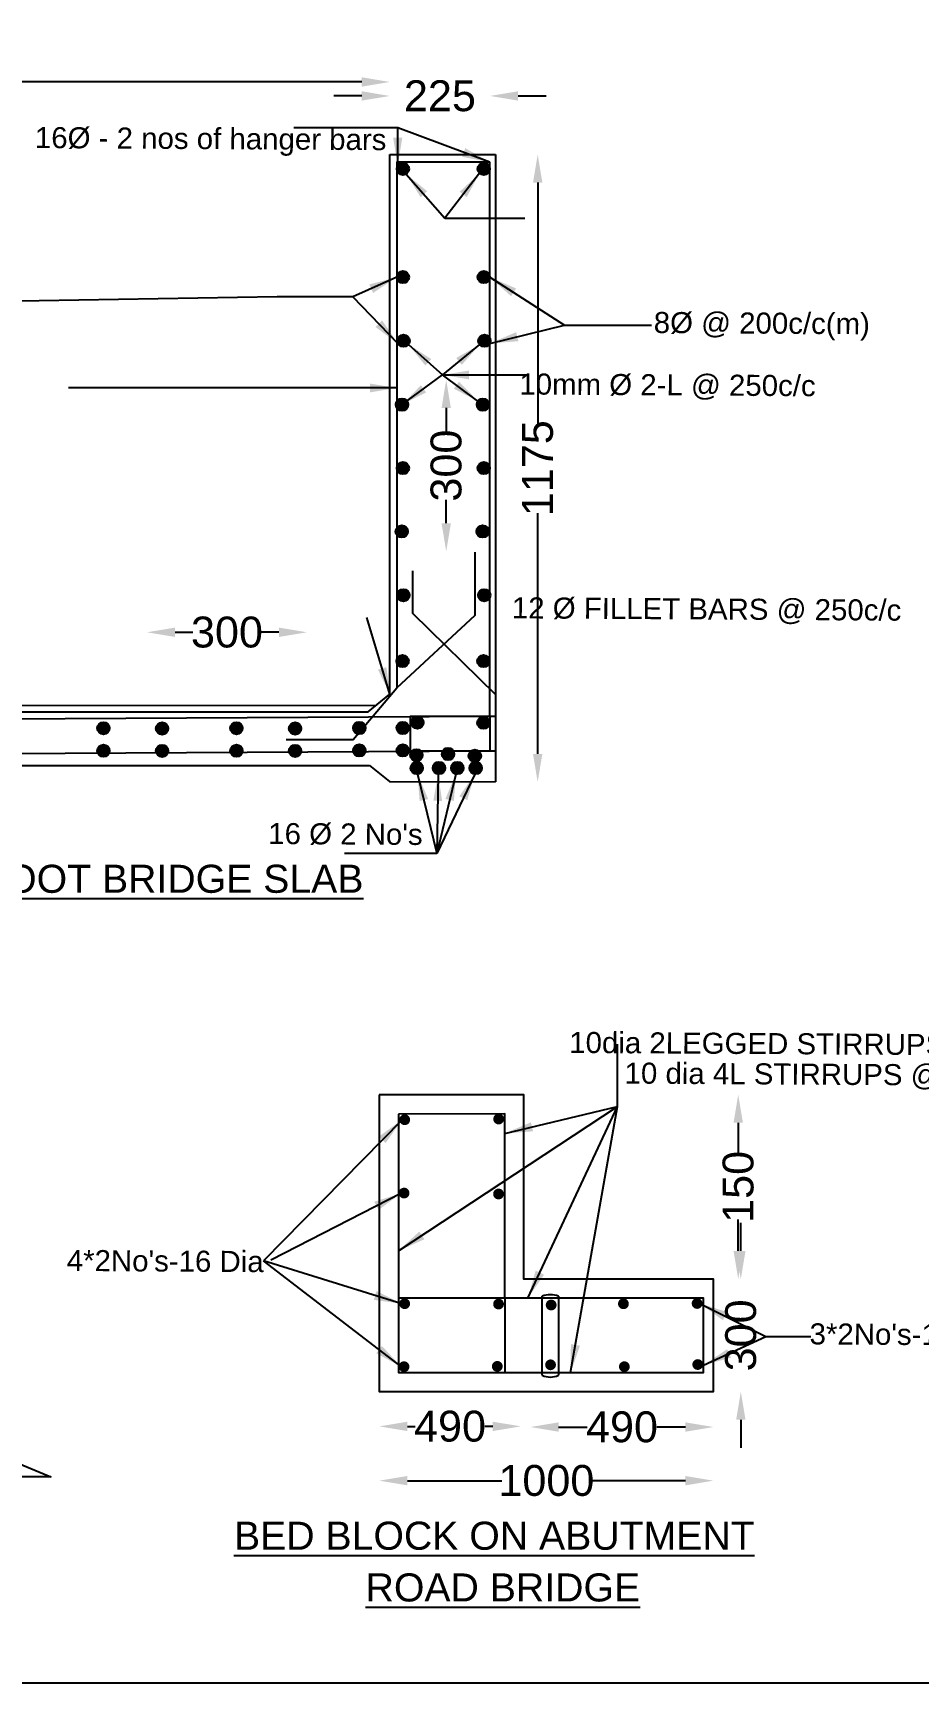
# Model space of a CAD drawing. Header units: millimetres. Extents: x 90526 to 106444, y 3945 to 14169.
# Drawn here: x 94311 to 97464, y 3945 to 9821 of the extents above; entities that cross this region are included whole.
import ezdxf

# ---------------------------------------------------------------- set-up
doc = ezdxf.new("R2010")
doc.units = ezdxf.units.MM
doc.header["$MEASUREMENT"] = 0
doc.layers.add('DRAWING', color=7, linetype='Continuous')
doc.layers.add('TEXT', color=7, linetype='Continuous')
doc.styles.get("Standard").update_dxf_attribs({"font": 'arial.ttf'})
doc.dimstyles.get("Standard").update_dxf_attribs({"dimtxt": 110, "dimasz": 100, "dimexe": 0.18, "dimexo": 0.0625, "dimgap": 0.09, "dimtad": 0, "dimdec": 0, "dimzin": 0, "dimdsep": 46, "dimtxsty": 'Standard', "dimcen": 0.09, "dimse1": 1, "dimse2": 1, "dimadec": 0, "dimazin": 0, "dimtfac": 1, "dimtdec": 0, "dimtofl": 0, "dimtmove": 0, "dimatfit": 3, "dimfxl": 1, "dimtolj": 1, "dimtzin": 0, "dimarcsym": 0})

# ---------------------------------------------------------------- blocks, each defined once
blk = doc.blocks.new('*D21')
at = {"layer": 'Defpoints', "color": 0}
for p in [(94717.5, 7686.8), (94717.5, 7656.4), (95287.4, 7686.8)]:
    blk.add_point(p, dxfattribs=at)
at = {"layer": 'DRAWING', "color": 0, "lineweight": -2}
for p, q in [((94817.5, 7686.8), (94881, 7686.8)), ((95187.4, 7686.8), (95123.8, 7686.8))]:
    blk.add_line(p, q, dxfattribs=at)
at = {"layer": 'DRAWING', "color": 0}
for points in [[(94817.5, 7703.4), (94817.5, 7670.1), (94717.5, 7686.8)], [(95187.4, 7703.4), (95187.4, 7670.1), (95287.4, 7686.8)]]:
    blk.add_solid(points, dxfattribs=at)
at = {"layer": 'DRAWING', "color": 0, "insert": (95002.4, 7686.8), "char_height": 110, "attachment_point": 5}
blk.add_mtext('\\A1;300', dxfattribs=at)
blk = doc.blocks.new('*D22')
at = {"layer": 'Defpoints', "color": 0}
for p in [(95783.4, 8585.7), (95793.8, 8585.7), (95803.7, 7975)]:
    blk.add_point(p, dxfattribs=at)
at = {"layer": 'DRAWING', "color": 0, "lineweight": -2}
for p, q in [((95783.4, 8485.7), (95783.4, 8401.7)), ((95783.4, 8075), (95783.4, 8159))]:
    blk.add_line(p, q, dxfattribs=at)
at = {"layer": 'DRAWING', "color": 0}
for points in [[(95766.8, 8485.7), (95800.1, 8485.7), (95783.4, 8585.7)], [(95766.8, 8075), (95800.1, 8075), (95783.4, 7975)]]:
    blk.add_solid(points, dxfattribs=at)
at = {"layer": 'DRAWING', "color": 0, "insert": (95783.4, 8280.4), "char_height": 110, "attachment_point": 5, "rotation": 90}
blk.add_mtext('\\A1;300', dxfattribs=at)
blk = doc.blocks.new('*D25')
at = {"layer": 'Defpoints', "color": 0}
for p in [(95959.3, 9388.4), (96109.3, 9388.4), (95959.3, 7153.7)]:
    blk.add_point(p, dxfattribs=at)
at = {"layer": 'DRAWING', "color": 0, "lineweight": -2}
for p, q in [((96109.3, 9288.4), (96109.3, 8430.6)), ((96109.3, 7253.7), (96109.3, 8111.5))]:
    blk.add_line(p, q, dxfattribs=at)
at = {"layer": 'DRAWING', "color": 0}
for points in [[(96092.6, 9288.4), (96125.9, 9288.4), (96109.3, 9388.4)], [(96092.6, 7253.7), (96125.9, 7253.7), (96109.3, 7153.7)]]:
    blk.add_solid(points, dxfattribs=at)
at = {"layer": 'DRAWING', "color": 0, "insert": (96109.3, 8271), "char_height": 110, "attachment_point": 5, "rotation": 90}
blk.add_mtext('\\A1;1175', dxfattribs=at)
blk = doc.blocks.new('*D26')
at = {"layer": 'Defpoints', "color": 0}
for p in [(95939.4, 9596.8), (95582.6, 9388.4), (95939.4, 9388.4)]:
    blk.add_point(p, dxfattribs=at)
at = {"layer": 'DRAWING', "color": 0, "lineweight": -2}
for p, q in [((95482.6, 9596.8), (95382.6, 9596.8)), ((96039.4, 9596.8), (96139.4, 9596.8))]:
    blk.add_line(p, q, dxfattribs=at)
at = {"layer": 'DRAWING', "color": 0}
for points in [[(95482.6, 9613.5), (95482.6, 9580.2), (95582.6, 9596.8)], [(96039.4, 9613.5), (96039.4, 9580.2), (95939.4, 9596.8)]]:
    blk.add_solid(points, dxfattribs=at)
at = {"layer": 'DRAWING', "color": 0, "insert": (95761, 9596.8), "char_height": 110, "attachment_point": 5}
blk.add_mtext('\\A1;225', dxfattribs=at)
blk = doc.blocks.new('*D27')
at = {"layer": 'Defpoints', "color": 0}
for p in [(92541.5, 9646.6), (92541.5, 9365.5), (95582.6, 9388.4)]:
    blk.add_point(p, dxfattribs=at)
at = {"layer": 'DRAWING', "color": 0, "lineweight": -2}
for p, q in [((92641.5, 9646.6), (93924.7, 9646.6)), ((95482.6, 9646.6), (94242.6, 9646.6))]:
    blk.add_line(p, q, dxfattribs=at)
at = {"layer": 'DRAWING', "color": 0}
for points in [[(92641.5, 9663.2), (92641.5, 9629.9), (92541.5, 9646.6)], [(95482.6, 9663.2), (95482.6, 9629.9), (95582.6, 9646.6)]]:
    blk.add_solid(points, dxfattribs=at)
at = {"layer": 'DRAWING', "color": 0, "insert": (94083.6, 9646.6), "char_height": 110, "attachment_point": 5}
blk.add_mtext('\\A1;1500', dxfattribs=at)
blk = doc.blocks.new('*D46')
at = {"layer": 'Defpoints', "color": 0}
for p in [(96059.7, 6039.9), (96823.7, 6039.9), (96735.4, 5383.4)]:
    blk.add_point(p, dxfattribs=at)
at = {"layer": 'DRAWING', "color": 0, "lineweight": -2}
for p, q in [((96823.7, 5939.9), (96823.7, 5827.9)), ((96823.7, 5483.4), (96823.7, 5595.4))]:
    blk.add_line(p, q, dxfattribs=at)
at = {"layer": 'DRAWING', "color": 0}
for points in [[(96807.1, 5939.9), (96840.4, 5939.9), (96823.7, 6039.9)], [(96807.1, 5483.4), (96840.4, 5483.4), (96823.7, 5383.4)]]:
    blk.add_solid(points, dxfattribs=at)
at = {"layer": 'DRAWING', "color": 0, "insert": (96823.7, 5711.6), "char_height": 110, "attachment_point": 5, "rotation": 90}
blk.add_mtext('\\A1;150', dxfattribs=at)
blk = doc.blocks.new('*D47')
at = {"layer": 'Defpoints', "color": 0}
for p in [(96735.4, 5383.4), (96832.9, 5383.4), (96735.4, 4982.3)]:
    blk.add_point(p, dxfattribs=at)
at = {"layer": 'DRAWING', "color": 0, "lineweight": -2}
for p, q in [((96832.9, 5483.4), (96832.9, 5583.4)), ((96832.9, 4882.3), (96832.9, 4782.3))]:
    blk.add_line(p, q, dxfattribs=at)
at = {"layer": 'DRAWING', "color": 0}
for points in [[(96816.3, 5483.4), (96849.6, 5483.4), (96832.9, 5383.4)], [(96816.3, 4882.3), (96849.6, 4882.3), (96832.9, 4982.3)]]:
    blk.add_solid(points, dxfattribs=at)
at = {"layer": 'DRAWING', "color": 0, "insert": (96832.9, 5182.8), "char_height": 110, "attachment_point": 5, "rotation": 90}
blk.add_mtext('\\A1;300', dxfattribs=at)
blk = doc.blocks.new('*D48')
at = {"layer": 'Defpoints', "color": 0}
for p in [(96084, 4982.3), (96735.4, 4982.3), (96735.4, 4856.3)]:
    blk.add_point(p, dxfattribs=at)
at = {"layer": 'DRAWING', "color": 0, "lineweight": -2}
for p, q in [((96184, 4856.3), (96286, 4856.3)), ((96635.4, 4856.3), (96533.3, 4856.3))]:
    blk.add_line(p, q, dxfattribs=at)
at = {"layer": 'DRAWING', "color": 0}
for points in [[(96184, 4873), (96184, 4839.6), (96084, 4856.3)], [(96635.4, 4873), (96635.4, 4839.6), (96735.4, 4856.3)]]:
    blk.add_solid(points, dxfattribs=at)
at = {"layer": 'DRAWING', "color": 0, "insert": (96409.7, 4856.3), "char_height": 110, "attachment_point": 5}
blk.add_mtext('\\A1;490', dxfattribs=at)
blk = doc.blocks.new('*D49')
at = {"layer": 'Defpoints', "color": 0}
for p in [(95545.1, 4982.3), (95545.1, 4858.7), (96049, 4850.5)]:
    blk.add_point(p, dxfattribs=at)
at = {"layer": 'DRAWING', "color": 0, "lineweight": -2}
for p, q in [((95645.1, 4858.7), (95673.4, 4858.7)), ((95949, 4858.7), (95920.7, 4858.7))]:
    blk.add_line(p, q, dxfattribs=at)
at = {"layer": 'DRAWING', "color": 0}
for points in [[(95645.1, 4875.3), (95645.1, 4842), (95545.1, 4858.7)], [(95949, 4875.3), (95949, 4842), (96049, 4858.7)]]:
    blk.add_solid(points, dxfattribs=at)
at = {"layer": 'DRAWING', "color": 0, "insert": (95797, 4858.7), "char_height": 110, "attachment_point": 5}
blk.add_mtext('\\A1;490', dxfattribs=at)
blk = doc.blocks.new('*D45')
at = {"layer": 'Defpoints', "color": 0}
for p in [(95545.1, 4982.3), (96735.4, 4982.3), (96735.4, 4665.3)]:
    blk.add_point(p, dxfattribs=at)
at = {"layer": 'DRAWING', "color": 0, "lineweight": -2}
for p, q in [((95645.1, 4665.3), (95981.3, 4665.3)), ((96635.4, 4665.3), (96299.2, 4665.3))]:
    blk.add_line(p, q, dxfattribs=at)
at = {"layer": 'DRAWING', "color": 0}
for points in [[(95645.1, 4681.9), (95645.1, 4648.6), (95545.1, 4665.3)], [(96635.4, 4681.9), (96635.4, 4648.6), (96735.4, 4665.3)]]:
    blk.add_solid(points, dxfattribs=at)
at = {"layer": 'DRAWING', "color": 0, "insert": (96140.2, 4665.3), "char_height": 110, "attachment_point": 5}
blk.add_mtext('\\A1;1000', dxfattribs=at)

msp = doc.modelspace()

# ---------------------------------------------------------------- hatches: boundary and pattern name
at = {"layer": 'DRAWING'}
h = msp.add_hatch(color=256, dxfattribs=at)
h.paths.add_polyline_path([(95651.3, 9337, 0.183648), (95645.8, 9351.6), (95612.9, 9351.6, 0.106401), (95608.3, 9343.5), (95608.3, 9330.4, 0.85914)])
h.paths.add_polyline_path([(95612.9, 9351.6), (95645.8, 9351.6, 0.449154)])
h = msp.add_hatch(color=256, dxfattribs=at)
h.paths.add_polyline_path([(95939.4, 9337, 0.183648), (95933.8, 9351.6), (95900.9, 9351.6, 0.106401), (95896.4, 9343.5), (95896.4, 9330.4, 0.85914)])
h.paths.add_polyline_path([(95900.9, 9351.6), (95933.8, 9351.6, 0.449154)])
h = msp.add_hatch(color=256, dxfattribs=at)
h.paths.add_polyline_path([(95651.3, 8951.5, 0.183648), (95645.8, 8966.1), (95612.9, 8966.1, 0.106401), (95608.3, 8958), (95608.3, 8944.9, 0.85914)])
h.paths.add_polyline_path([(95612.9, 8966.1), (95645.8, 8966.1, 0.449154)])
h = msp.add_hatch(color=256, dxfattribs=at)
h.paths.add_polyline_path([(95939.4, 8951.5, 0.183648), (95933.8, 8966.1), (95900.9, 8966.1, 0.106401), (95896.4, 8958), (95896.4, 8944.9, 0.85914)])
h.paths.add_polyline_path([(95900.9, 8966.1), (95933.8, 8966.1, 0.449154)])
h = msp.add_hatch(color=256, dxfattribs=at)
h.paths.add_polyline_path([(95653.6, 8725.1, 0.183648), (95648, 8739.8), (95615.1, 8739.8, 0.106401), (95610.6, 8731.7), (95610.6, 8718.6, 0.85914)])
h.paths.add_polyline_path([(95615.1, 8739.8), (95648, 8739.8, 0.449154)])
h = msp.add_hatch(color=256, dxfattribs=at)
h.paths.add_polyline_path([(95941.6, 8725.1, 0.183648), (95936.1, 8739.8), (95903.2, 8739.8, 0.106401), (95898.6, 8731.7), (95898.6, 8718.6, 0.85914)])
h.paths.add_polyline_path([(95903.2, 8739.8), (95936.1, 8739.8, 0.449154)])
h = msp.add_hatch(color=256, dxfattribs=at)
h.paths.add_polyline_path([(95648, 8497.4, 0.183648), (95642.4, 8512), (95609.5, 8512, 0.106401), (95605, 8503.9), (95605, 8490.8, 0.85914)])
h.paths.add_polyline_path([(95609.5, 8512), (95642.4, 8512, 0.449154)])
h = msp.add_hatch(color=256, dxfattribs=at)
h.paths.add_polyline_path([(95936.1, 8497.4, 0.183648), (95930.5, 8512), (95897.6, 8512, 0.106401), (95893.1, 8503.9), (95893.1, 8490.8, 0.85914)])
h.paths.add_polyline_path([(95897.6, 8512), (95930.5, 8512, 0.449154)])
h = msp.add_hatch(color=256, dxfattribs=at)
h.paths.add_polyline_path([(95651.3, 8271.5, 0.183648), (95645.8, 8286.1), (95612.9, 8286.1, 0.106401), (95608.3, 8278.1), (95608.3, 8265, 0.85914)])
h.paths.add_polyline_path([(95612.9, 8286.1), (95645.8, 8286.1, 0.449154)])
h = msp.add_hatch(color=256, dxfattribs=at)
h.paths.add_polyline_path([(95939.4, 8271.5, 0.183648), (95933.8, 8286.1), (95900.9, 8286.1, 0.106401), (95896.4, 8278.1), (95896.4, 8265, 0.85914)])
h.paths.add_polyline_path([(95900.9, 8286.1), (95933.8, 8286.1, 0.449154)])
h = msp.add_hatch(color=256, dxfattribs=at)
h.paths.add_polyline_path([(95647.2, 8046, 0.183648), (95641.6, 8060.6), (95608.7, 8060.6, 0.106401), (95604.1, 8052.6), (95604.1, 8039.5, 0.85914)])
h.paths.add_polyline_path([(95608.7, 8060.6), (95641.6, 8060.6, 0.449154)])
h = msp.add_hatch(color=256, dxfattribs=at)
h.paths.add_polyline_path([(95935.2, 8046, 0.183648), (95929.7, 8060.6), (95896.8, 8060.6, 0.106401), (95892.2, 8052.6), (95892.2, 8039.5, 0.85914)])
h.paths.add_polyline_path([(95896.8, 8060.6), (95929.7, 8060.6, 0.449154)])
h = msp.add_hatch(color=256, dxfattribs=at)
h.paths.add_polyline_path([(95652.7, 7818.6, 0.183648), (95647.2, 7833.2), (95614.3, 7833.2, 0.106401), (95609.7, 7825.2), (95609.7, 7812.1, 0.85914)])
h.paths.add_polyline_path([(95614.3, 7833.2), (95647.2, 7833.2, 0.449154)])
h = msp.add_hatch(color=256, dxfattribs=at)
h.paths.add_polyline_path([(95940.8, 7818.6, 0.183648), (95935.2, 7833.2), (95902.3, 7833.2, 0.106401), (95897.8, 7825.2), (95897.8, 7812.1, 0.85914)])
h.paths.add_polyline_path([(95902.3, 7833.2), (95935.2, 7833.2, 0.449154)])
h = msp.add_hatch(color=256, dxfattribs=at)
h.paths.add_polyline_path([(95649.9, 7584.2, 0.183648), (95644.4, 7598.9), (95611.5, 7598.9, 0.106401), (95606.9, 7590.8), (95606.9, 7577.7, 0.85914)])
h.paths.add_polyline_path([(95611.5, 7598.9), (95644.4, 7598.9, 0.449154)])
h = msp.add_hatch(color=256, dxfattribs=at)
h.paths.add_polyline_path([(95938, 7584.2, 0.183648), (95932.4, 7598.9), (95899.5, 7598.9, 0.106401), (95895, 7590.8), (95895, 7577.7, 0.85914)])
h.paths.add_polyline_path([(95899.5, 7598.9), (95932.4, 7598.9, 0.449154)])
h = msp.add_hatch(color=256, dxfattribs=at)
h.paths.add_polyline_path([(94584.3, 7345, 0.183648), (94578.7, 7359.6), (94545.8, 7359.6, 0.106401), (94541.3, 7351.5), (94541.3, 7338.4, 0.85914)])
h.paths.add_polyline_path([(94545.8, 7359.6), (94578.7, 7359.6, 0.449154)])
h = msp.add_hatch(color=256, dxfattribs=at)
h.paths.add_polyline_path([(94793.4, 7344.1, 0.183648), (94787.8, 7358.7), (94754.9, 7358.7, 0.106401), (94750.4, 7350.6), (94750.4, 7337.5, 0.85914)])
h.paths.add_polyline_path([(94754.9, 7358.7), (94787.8, 7358.7, 0.449154)])
h = msp.add_hatch(color=256, dxfattribs=at)
h.paths.add_polyline_path([(95058, 7345, 0.183648), (95052.4, 7359.6), (95019.5, 7359.6, 0.106401), (95014.9, 7351.5), (95014.9, 7338.4, 0.85914)])
h.paths.add_polyline_path([(95019.5, 7359.6), (95052.4, 7359.6, 0.449154)])
h = msp.add_hatch(color=256, dxfattribs=at)
h.paths.add_polyline_path([(95267.1, 7344.1, 0.183648), (95261.5, 7358.7), (95228.6, 7358.7, 0.106401), (95224.1, 7350.6), (95224.1, 7337.5, 0.85914)])
h.paths.add_polyline_path([(95228.6, 7358.7), (95261.5, 7358.7, 0.449154)])
h = msp.add_hatch(color=256, dxfattribs=at)
h.paths.add_polyline_path([(95495.9, 7345.9, 0.183648), (95490.4, 7360.5), (95457.5, 7360.5, 0.106401), (95452.9, 7352.4), (95452.9, 7339.3, 0.85914)])
h.paths.add_polyline_path([(95457.5, 7360.5), (95490.4, 7360.5, 0.449154)])
h = msp.add_hatch(color=256, dxfattribs=at)
h.paths.add_polyline_path([(95650.6, 7345.9, 0.183648), (95645.1, 7360.5), (95612.2, 7360.5, 0.106401), (95607.6, 7352.4), (95607.6, 7339.3, 0.85914)])
h.paths.add_polyline_path([(95612.2, 7360.5), (95645.1, 7360.5, 0.449154)])
h = msp.add_hatch(color=256, dxfattribs=at)
h.paths.add_polyline_path([(95702.6, 7365.4, 0.183648), (95697, 7380), (95664.1, 7380, 0.106401), (95659.6, 7372), (95659.6, 7358.9, 0.85914)])
h.paths.add_polyline_path([(95664.1, 7380), (95697, 7380, 0.449154)])
h = msp.add_hatch(color=256, dxfattribs=at)
h.paths.add_polyline_path([(95938, 7364.6, 0.183648), (95932.4, 7379.2), (95899.5, 7379.2, 0.106401), (95895, 7371.1), (95895, 7358, 0.85914)])
h.paths.add_polyline_path([(95899.5, 7379.2), (95932.4, 7379.2, 0.449154)])
h = msp.add_hatch(color=256, dxfattribs=at)
h.paths.add_polyline_path([(94584.3, 7265, 0.183648), (94578.7, 7279.7), (94545.8, 7279.7, 0.106401), (94541.3, 7271.6), (94541.3, 7258.5, 0.85914)])
h.paths.add_polyline_path([(94545.8, 7279.7), (94578.7, 7279.7, 0.449154)])
h = msp.add_hatch(color=256, dxfattribs=at)
h.paths.add_polyline_path([(95058, 7265, 0.183648), (95052.4, 7279.7), (95019.5, 7279.7, 0.106401), (95014.9, 7271.6), (95014.9, 7258.5, 0.85914)])
h.paths.add_polyline_path([(95019.5, 7279.7), (95052.4, 7279.7, 0.449154)])
h = msp.add_hatch(color=256, dxfattribs=at)
h.paths.add_polyline_path([(95495.9, 7266, 0.183648), (95490.4, 7280.6), (95457.5, 7280.6, 0.106401), (95452.9, 7272.5), (95452.9, 7259.4, 0.85914)])
h.paths.add_polyline_path([(95457.5, 7280.6), (95490.4, 7280.6, 0.449154)])
h = msp.add_hatch(color=256, dxfattribs=at)
h.paths.add_polyline_path([(95650.6, 7266, 0.183648), (95645.1, 7280.6), (95612.2, 7280.6, 0.106401), (95607.6, 7272.5), (95607.6, 7259.4, 0.85914)])
h.paths.add_polyline_path([(95612.2, 7280.6), (95645.1, 7280.6, 0.449154)])
h = msp.add_hatch(color=256, dxfattribs=at)
h.paths.add_polyline_path([(94793.4, 7264.2, 0.183648), (94787.8, 7278.8), (94754.9, 7278.8, 0.106401), (94750.4, 7270.7), (94750.4, 7257.6, 0.85914)])
h.paths.add_polyline_path([(94754.9, 7278.8), (94787.8, 7278.8, 0.449154)])
h = msp.add_hatch(color=256, dxfattribs=at)
h.paths.add_polyline_path([(95267.1, 7264.2, 0.183648), (95261.5, 7278.8), (95228.6, 7278.8, 0.106401), (95224.1, 7270.7), (95224.1, 7257.6, 0.85914)])
h.paths.add_polyline_path([(95228.6, 7278.8), (95261.5, 7278.8, 0.449154)])
h = msp.add_hatch(color=256, dxfattribs=at)
h.paths.add_polyline_path([(95699.5, 7248.9, 0.183648), (95694, 7263.5), (95661.1, 7263.5, 0.106401), (95656.5, 7255.4), (95656.5, 7242.3, 0.85914)])
h.paths.add_polyline_path([(95661.1, 7263.5), (95694, 7263.5, 0.449154)])
h = msp.add_hatch(color=256, dxfattribs=at)
h.paths.add_polyline_path([(95770.5, 7263.5), (95809.4, 7263.5, 0.602653)])
h.paths.add_polyline_path([(95812, 7253.2, 0.122117), (95809.4, 7263.5), (95770.5, 7263.5, 0.122117), (95768, 7253.2, 1)])
for points in [[(95885.4, 7225.1, -0.034559), (95888.4, 7225.3, 0.374296), (95907.4, 7247.1, 0.21421), (95900, 7263.5), (95870.8, 7263.5, 0.21421), (95863.4, 7247.1, 0.414214)], [(95900, 7263.5, 0.380239), (95870.8, 7263.5)], [(95700.5, 7203.3, 1), (95656.5, 7203.3, 0.374296), (95675.5, 7181.5), (95681.6, 7181.5, 0.374296)], [(95779.7, 7203.3, 1), (95735.7, 7203.3, 0.374296), (95754.7, 7181.5), (95760.7, 7181.5, 0.374296)], [(95845.1, 7203.3, 1), (95801.1, 7203.3, 0.374296), (95820, 7181.5), (95826.1, 7181.5, 0.374296)], [(95888.4, 7225.3, -0.034559), (95885.4, 7225.1, 0.374296), (95866.4, 7203.3, 0.374296), (95885.4, 7181.5), (95891.5, 7181.5, 0.374296), (95910.4, 7203.3, 0.414214)]]:
    msp.add_hatch(color=256, dxfattribs=at).paths.add_polyline_path(points)

# ---------------------------------------------------------------- linework, layer by layer
for p in [(95959.3, 9388.4), (95581.3, 7154.9)]:
    msp.add_line(p, (95959.3, 7153.7), dxfattribs=at)
for points in [[(92234.6, 9365.5), (92541.5, 9365.5), (92541.5, 7477.9), (92622.1, 7403.6), (95505.4, 7403.6)], [(92234.6, 9365.5), (92234.6, 7132.5), (92546.6, 7132.5), (92626.5, 7212.2), (95510.3, 7212.2)], [(95582.6, 7466.9), (95582.6, 9388.4)], [(95582.6, 9388.4), (95959.3, 9388.4)], [(95939.4, 9360.7), (95607.3, 9360.7), (95607.3, 7488.7)], [(95939.4, 7388.3), (95939.4, 9360.7)], [(95181.1, 8880.9), (94190.5, 8864.6)], [(95364.2, 8556.8), (94437.9, 8556.8)], [(95607.3, 7488.7), (95887, 7747.7), (95887, 7972.4)], [(95663.1, 7905.7), (95663.1, 7754.3), (95959.3, 7465.3)], [(95213.8, 7304.7), (95452.3, 7304.7), (95607.3, 7488.7)], [(95505.4, 7403.6), (95582.6, 7466.9)], [(92596.8, 7426.9), (95532.5, 7425.8)], [(95959.3, 7263.5), (95656.5, 7263.5), (95656.5, 7388.3), (95959.3, 7388.3)], [(95510.3, 7212.2), (95581.3, 7154.9)], [(95545.1, 6038.9), (95545.1, 4982.3), (96735.4, 4982.3), (96735.4, 5383.4), (96059.7, 5383.4), (96059.7, 6039.9), (95545.1, 6038.9)], [(95991.7, 5315.4), (95613.1, 5315.4)], [(95991.7, 5315.4), (95991.7, 5050.3)], [(96124.8, 5040.8), (96124.8, 5322)], [(96184, 5322), (96184, 5040.8)]]:
    msp.add_lwpolyline(points, dxfattribs=at)
for points in [[(92264.5, 7367.9), (95939.4, 7388.3), (95939.4, 7263.5), (92264.5, 7243)], [(95613.1, 5971.1), (95613.1, 5050.3), (96700.3, 5050.3), (96699.9, 5315.4), (95991.7, 5315.4), (95991.7, 5971.8)]]:
    msp.add_lwpolyline(points, close=True, dxfattribs=at)
at = {"layer": 'DRAWING', "const_width": 19.2}
for points in [[(95626, 5950.8, 1), (95645.2, 5950.8, 1)], [(95960.7, 5953.1, 1), (95979.8, 5953.1, 1)], [(95623.7, 5689.5, 1), (95642.8, 5689.5, 1)], [(95960.3, 5686.2, 1), (95979.5, 5686.2, 1)], [(95625.9, 5295.4, 1), (95645, 5295.4, 1)], [(95960.3, 5294.3, 1), (95979.5, 5294.3, 1)], [(96147.7, 5290.9, 1), (96166.9, 5290.9, 1)], [(96405.1, 5295.3, 1), (96424.3, 5295.3, 1)], [(96667.7, 5296.4, 1), (96686.9, 5296.4, 1)], [(95623.6, 5071.2, 1), (95642.8, 5071.2, 1)], [(95955.8, 5072.3, 1), (95975, 5072.3, 1)], [(96145.5, 5077.9, 1), (96164.6, 5077.9, 1)], [(96408.5, 5071.1, 1), (96427.6, 5071.1, 1)], [(96670, 5078.9, 1), (96689.1, 5078.9, 1)]]:
    msp.add_lwpolyline(points, format="xyb", close=True, dxfattribs=at)
at = {"layer": 'DRAWING'}
for centre in [(95629.3, 9337), (95917.4, 9337), (95629.3, 8951.5), (95917.4, 8951.5), (95631.6, 8725.1), (95919.6, 8725.1), (95626, 8497.4), (95914.1, 8497.4), (95629.3, 8271.5), (95917.4, 8271.5), (95625.2, 8046), (95913.2, 8046), (95630.7, 7818.6), (95918.8, 7818.6), (95627.9, 7584.2), (95916, 7584.2), (94562.3, 7345), (94771.4, 7344.1), (95036, 7345), (95245.1, 7344.1), (95473.9, 7345.9), (95628.6, 7345.9), (95680.6, 7365.4), (95916, 7364.6), (94562.3, 7265), (95036, 7265), (95473.9, 7266), (95628.6, 7266), (94771.4, 7264.2), (95245.1, 7264.2), (95677.5, 7248.9), (95790, 7253.2), (95885.4, 7247.1), (95678.5, 7203.3), (95757.7, 7203.3), (95823.1, 7203.3), (95888.4, 7203.3)]:
    msp.add_circle(centre, 22, dxfattribs=at)
for centre, radius, start, end in [((96154.4, 5247.1), 80.6, 68.45511, 111.54489), ((96154.4, 5103.9), 69.7, 244.87656, 295.12344)]:
    msp.add_arc(centre, radius, start, end, dxfattribs=at)
at = {"layer": 'TEXT'}
msp.add_lwpolyline([(90538.7, 14169.2), (106444.1, 14169.2), (106444.1, 3944.7), (90538.7, 3944.7)], close=True, dxfattribs=at)
msp.add_lwpolyline([(94219.1, 5319.6), (94219.1, 4837.1), (93995.1, 4837.1), (94375.1, 4678.7), (94209, 4678.7), (94209, 4368.5)], dxfattribs=at)

# ---------------------------------------------------------------- texts
at = {"layer": 'DRAWING'}
for s, p in [('16Ø - 2 nos of hanger bars', (94318, 9411.2)), ('8Ø @ 200c/c(m)', (96522.6, 8752.6)), ('10mm Ø 2-L @ 250c/c ', (96043.9, 8533.6)), ('12 Ø FILLET BARS @ 250c/c ', (96017.1, 7736.4)), ("16 Ø 2 No's", (95149.3, 6932.6)), ('10dia 2LEGGED STIRRUPS @150 C/C', (96221.6, 6188.7)), ('10 dia 4L STIRRUPS @ 150 C/C ', (96418.8, 6079.5)), ("4*2No's-16 Dia", (94431.5, 5412.2)), ("3*2No's-16 dia", (97077.8, 5150.7))]:
    msp.add_text(s, height=75.002, rotation=359.65712, dxfattribs=at).set_placement(p)
at = {"layer": 'TEXT'}
for s, p in [('%%UREINFORCEMENT DETAILS FOOT BRIDGE SLAB', (92252.2, 6758.9)), ('%%UBED BLOCK ON ABUTMENT', (95027.3, 4419.3)), ('%%UROAD BRIDGE', (95496.3, 4235.1))]:
    msp.add_text(s, height=100, dxfattribs=at).set_placement(p)

# ---------------------------------------------------------------- dimensions: what is measured, and where the dimension line sits
at = {"layer": 'DRAWING'}
dim = msp.add_linear_dim(base=(92541.5, 9646.6), p1=(95582.6, 9388.4), p2=(92541.5, 9365.5), text='1500', dimstyle='Standard', dxfattribs=at)
dim.commit()
dim.dimension.update_dxf_attribs({"geometry": '*D27', "text_midpoint": (94083.6, 9646.6), "dimtype": 160})
for base, p1, p2, text, picture, middle in [((95939.4, 9596.8), (95582.6, 9388.4), (95939.4, 9388.4), '225', '*D26', (95761, 9596.8)), ((94717.5, 7686.8), (95287.4, 7686.8), (94717.5, 7656.4), '300', '*D21', (95002.4, 7686.8)), ((95545.1, 4858.7), (96049, 4850.5), (95545.1, 4982.3), '490', '*D49', (95797, 4858.7)), ((96735.4, 4665.3), (95545.1, 4982.3), (96735.4, 4982.3), '1000', '*D45', (96140.2, 4665.3)), ((96735.4, 4856.3), (96084, 4982.3), (96735.4, 4982.3), '490', '*D48', (96409.7, 4856.3))]:
    dim = msp.add_linear_dim(base=base, p1=p1, p2=p2, text=text, dimstyle='Standard', dxfattribs=at)
    dim.commit()
    dim.dimension.update_dxf_attribs({"geometry": picture, "text_midpoint": middle})
for base, p1, p2, text, picture, middle in [((96109.3, 9388.4), (95959.3, 7153.7), (95959.3, 9388.4), '1175', '*D25', (96109.3, 8271)), ((95783.4, 8585.7), (95803.7, 7975), (95793.8, 8585.7), '300', '*D22', (95783.4, 8280.4)), ((96823.7, 6039.9), (96735.4, 5383.4), (96059.7, 6039.9), '150', '*D46', (96823.7, 5711.6)), ((96832.9, 5383.4), (96735.4, 4982.3), (96735.4, 5383.4), '300', '*D47', (96832.9, 5182.8))]:
    dim = msp.add_linear_dim(base=base, p1=p1, p2=p2, angle=90, text=text, dimstyle='Standard', dxfattribs=at)
    dim.commit()
    dim.dimension.update_dxf_attribs({"geometry": picture, "text_midpoint": middle})

# ---------------------------------------------------------------- leaders
for points, override in [([(95939.4, 9360.7), (95610.7, 9482.7), (95240, 9482.7)], {"dimgap": 0.09, "dimtad": 0}), ([(95610.7, 9348.7), (95610.7, 9482.7)], {"dimgap": 0.09, "dimtad": 0}), ([(95641.3, 9318.5), (95778.8, 9161.5), (96063.2, 9161.5)], {"dimasz": 95, "dimgap": 0.09, "dimtad": 0, "dimfxl": 2000, "dimarcsym": 1}), ([(95901.9, 9321.3), (95778.8, 9161.5)], {"dimasz": 95, "dimgap": 0.09, "dimtad": 0, "dimfxl": 2000, "dimarcsym": 1}), ([(95607.3, 8951.5), (95450.9, 8880.9), (95181.1, 8880.9)], {"dimgap": 0.09, "dimtad": 0}), ([(95939.4, 8951.5), (96204.5, 8780.8)], {"dimgap": 0.09, "dimtad": 0}), ([(95612.7, 8713.7), (95450.9, 8880.9)], {"dimgap": 0.09, "dimtad": 0}), ([(95939.4, 8715.5), (96204.5, 8780.8), (96514.2, 8780.8)], {"dimgap": 0.09, "dimtad": 0}), ([(95648.8, 8711.5), (95769.9, 8603.2)], {"dimasz": 95, "dimgap": 0.09, "dimtad": 0, "dimfxl": 2000, "dimarcsym": 1}), ([(95902.6, 8711.3), (95769.9, 8603.2)], {"dimasz": 95, "dimgap": 0.09, "dimtad": 0, "dimfxl": 2000, "dimarcsym": 1}), ([(95626, 8497.4), (95769.9, 8603.2)], {"dimasz": 95, "dimgap": 0.09, "dimtad": 0, "dimfxl": 2000, "dimarcsym": 1}), ([(95769.9, 8603.2), (96068.7, 8603.2)], {"dimasz": 95, "dimgap": 0.09, "dimtad": 0, "dimfxl": 2000, "dimarcsym": 1}), ([(95896.3, 8510.4), (95769.9, 8603.2)], {"dimasz": 95, "dimgap": 0.09, "dimtad": 0, "dimfxl": 2000, "dimarcsym": 1}), ([(95607.3, 8556.8), (95364.2, 8556.8)], {"dimasz": 95, "dimgap": 0.09, "dimtad": 0, "dimfxl": 2000, "dimarcsym": 1}), ([(95582.6, 7466.9), (95501.2, 7739.3)], {"dimasz": 95, "dimgap": 0.09, "dimtad": 0, "dimfxl": 2000, "dimarcsym": 1}), ([(95885.4, 7181.5), (95750, 6899.4), (95420.7, 6899.4)], {"dimasz": 95, "dimgap": 0.09, "dimtad": 0, "dimfxl": 2000, "dimarcsym": 1}), ([(95681.6, 7181.5), (95750, 6899.4)], {"dimasz": 95, "dimgap": 0.09, "dimtad": 0, "dimfxl": 2000, "dimarcsym": 1}), ([(95754.7, 7181.5), (95750, 6899.4)], {"dimasz": 95, "dimgap": 0.09, "dimtad": 0, "dimfxl": 2000, "dimarcsym": 1}), ([(95817.9, 7181.9), (95750, 6899.4)], {"dimasz": 95, "dimgap": 0.09, "dimtad": 0, "dimfxl": 2000, "dimarcsym": 1}), ([(96226.4, 5050.3), (96393.7, 5998.1), (96393.7, 6220.2)], {"dimgap": 0.09, "dimtad": 0}), ([(95613.1, 5483.6), (96393.7, 5998.1)], {"dimgap": 0.09, "dimtad": 0}), ([(95991.7, 5902.2), (96393.7, 5998.1)], {"dimgap": 0.09, "dimtad": 0}), ([(96074.6, 5315.4), (96393.7, 5998.1)], {"dimgap": 0.09, "dimtad": 0}), ([(95626, 5950.8), (95132.3, 5448.1)], {"dimgap": 0.09, "dimtad": 0}), ([(95623.7, 5689.5), (95158.6, 5450.7)], {"dimgap": 0.09, "dimtad": 0}), ([(95625.9, 5295.4), (95132.3, 5448.1)], {"dimgap": 0.09, "dimtad": 0}), ([(95623.6, 5071.2), (95132.3, 5448.1)], {"dimgap": 0.09, "dimtad": 0}), ([(96686.9, 5296.4), (96921.8, 5178.3), (97082, 5178.3)], {"dimgap": 0.09, "dimtad": 0}), ([(96700.2, 5077), (96921.8, 5178.3)], {"dimgap": 0.09, "dimtad": 0})]:
    msp.add_leader(points, dimstyle='Standard', override=override, dxfattribs=at)

doc.saveas('drawing.dxf')
